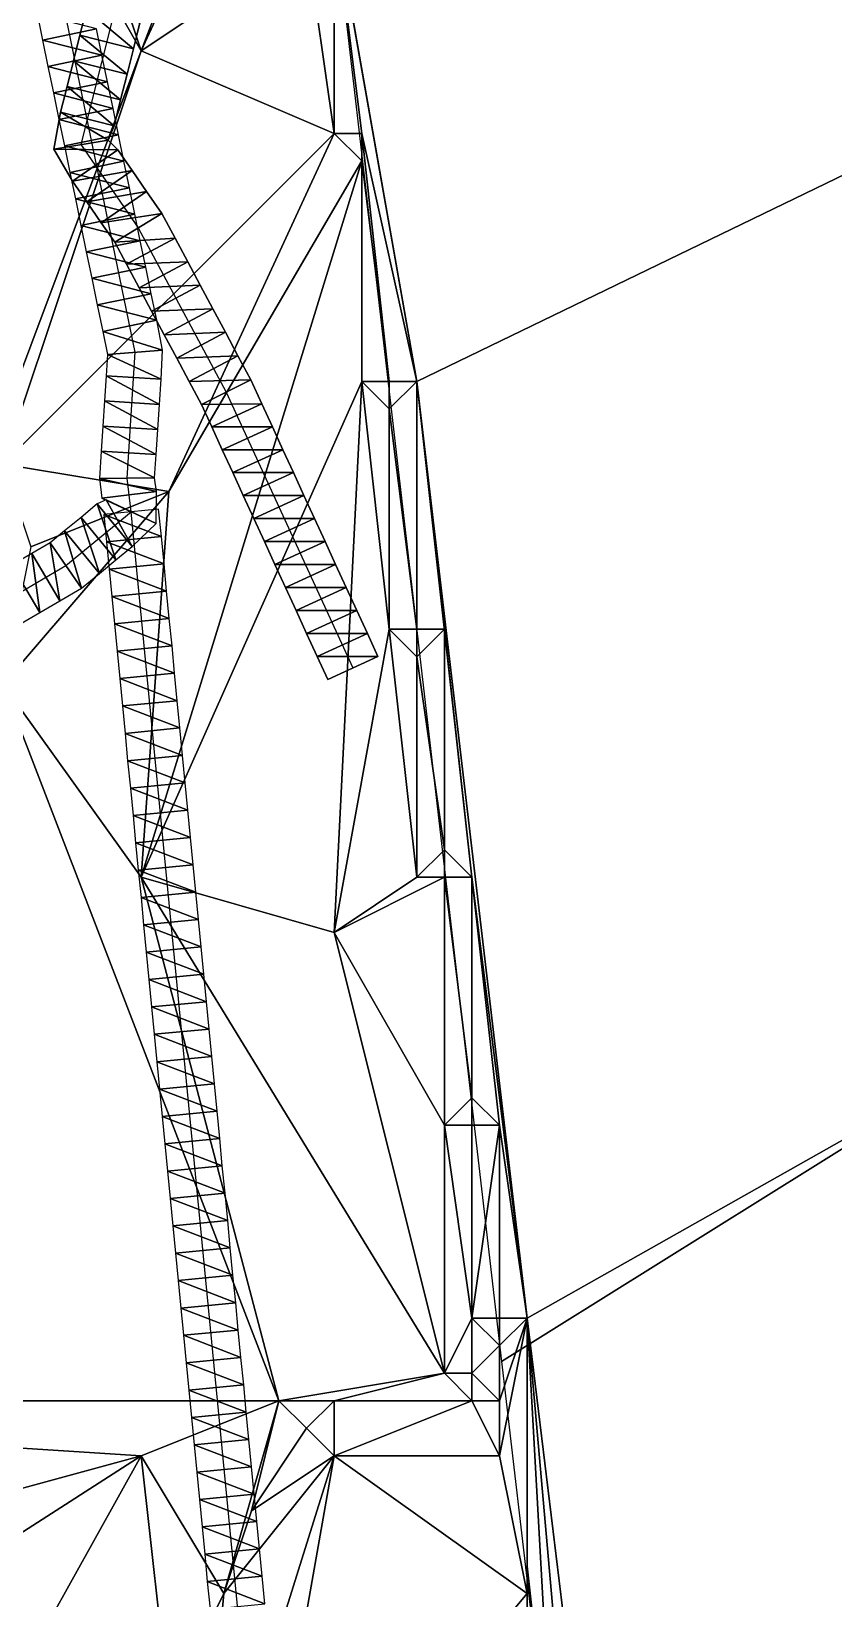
# Model space of a CAD drawing. Header units: metres. Extents: x -1103 to 901, y -902 to 905.
# Drawn here: x -640 to -581.8, y -716.4 to -602.6 of the extents above; entities that cross this region are included whole.
import ezdxf

# ---------------------------------------------------------------- set-up
doc = ezdxf.new("R2010")
doc.units = ezdxf.units.M
for name, color, linetype in [('OSM_BRIDGES', 6, 'CONTINUOUS'), ('OSM_ROAD_AXES', 2, 'CONTINUOUS'), ('OSM_ROAD_SURFACE', 9, 'CONTINUOUS'), ('OSM_TERRAIN', 3, 'CONTINUOUS'), ('OSM_WATER_OUTLINES', 4, 'CONTINUOUS'), ('OSM_WATER_SURFACE', 5, 'CONTINUOUS')]:
    doc.layers.add(name, color=color, linetype=linetype)

msp = doc.modelspace()

# ---------------------------------------------------------------- linework, layer by layer
at = {"layer": 'OSM_BRIDGES'}
for points in [[(-635.97, -601.01, 5.71), (-635.97, -601.01, 4.81), (-636.44, -602.87, 4.8)], [(-635.97, -601.01, 5.71), (-636.44, -602.87, 4.8), (-636.44, -602.87, 5.7)], [(-635.97, -601.01, 4.81), (-632.56, -603.85, 4.8), (-636.44, -602.87, 4.8)], [(-635.97, -601.01, 4.81), (-632.09, -601.98, 4.81), (-632.56, -603.85, 4.8)], [(-636.44, -602.87, 5.7), (-636.44, -602.87, 4.8), (-636.9, -604.74, 4.78)], [(-636.44, -602.87, 5.7), (-636.9, -604.74, 4.78), (-636.9, -604.74, 5.68)], [(-636.44, -602.87, 4.8), (-633.02, -605.71, 4.78), (-636.9, -604.74, 4.78)], [(-636.44, -602.87, 4.8), (-632.56, -603.85, 4.8), (-633.02, -605.71, 4.78)], [(-632.09, -601.98, 5.71), (-632.56, -603.85, 5.7), (-632.56, -603.85, 4.8)], [(-632.09, -601.98, 5.71), (-632.56, -603.85, 4.8), (-632.09, -601.98, 4.81)], [(-632.56, -603.85, 5.7), (-633.02, -605.71, 5.68), (-633.02, -605.71, 4.78)], [(-632.56, -603.85, 5.7), (-633.02, -605.71, 4.78), (-632.56, -603.85, 4.8)], [(-636.9, -604.74, 5.68), (-636.9, -604.74, 4.78), (-637.37, -606.6, 4.77)], [(-636.9, -604.74, 5.68), (-637.37, -606.6, 4.77), (-637.37, -606.6, 5.67)], [(-636.9, -604.74, 4.78), (-633.49, -607.57, 4.77), (-637.37, -606.6, 4.77)], [(-636.9, -604.74, 4.78), (-633.02, -605.71, 4.78), (-633.49, -607.57, 4.77)], [(-633.02, -605.71, 5.68), (-633.49, -607.57, 5.67), (-633.49, -607.57, 4.77)], [(-633.02, -605.71, 5.68), (-633.49, -607.57, 4.77), (-633.02, -605.71, 4.78)], [(-637.37, -606.6, 5.67), (-637.37, -606.6, 4.77), (-637.84, -608.47, 4.75)], [(-637.37, -606.6, 5.67), (-637.84, -608.47, 4.75), (-637.84, -608.47, 5.65)], [(-637.37, -606.6, 4.77), (-633.96, -609.44, 4.75), (-637.84, -608.47, 4.75)], [(-637.37, -606.6, 4.77), (-633.49, -607.57, 4.77), (-633.96, -609.44, 4.75)], [(-637.84, -608.47, 5.65), (-637.84, -608.47, 4.75), (-638.34, -611.15, 4.74)], [(-637.84, -608.47, 5.65), (-638.34, -611.15, 4.74), (-638.34, -611.15, 5.64)], [(-637.84, -608.47, 4.75), (-634.39, -610.48, 4.74), (-638.34, -611.15, 4.74)], [(-637.84, -608.47, 4.75), (-633.96, -609.44, 4.75), (-634.39, -610.48, 4.74)], [(-633.49, -607.57, 5.67), (-633.96, -609.44, 5.65), (-633.96, -609.44, 4.75)], [(-633.49, -607.57, 5.67), (-633.96, -609.44, 4.75), (-633.49, -607.57, 4.77)], [(-633.96, -609.44, 5.65), (-634.39, -610.48, 5.64), (-634.39, -610.48, 4.74)], [(-633.96, -609.44, 5.65), (-634.39, -610.48, 4.74), (-633.96, -609.44, 4.75)], [(-638.34, -611.15, 4.74), (-634.39, -610.48, 4.74), (-633.68, -611.19, 4.73)], [(-634.39, -610.48, 5.64), (-633.68, -611.19, 5.63), (-633.68, -611.19, 4.73)], [(-634.39, -610.48, 5.64), (-633.68, -611.19, 4.73), (-634.39, -610.48, 4.74)], [(-638.34, -611.15, 5.64), (-638.34, -611.15, 4.74), (-636.98, -613.46, 4.73)], [(-638.34, -611.15, 5.64), (-636.98, -613.46, 4.73), (-636.98, -613.46, 5.63)], [(-638.34, -611.15, 4.74), (-633.68, -611.19, 4.73), (-636.98, -613.46, 4.73)], [(-636.98, -613.46, 4.73), (-633.68, -611.19, 4.73), (-632.64, -612.7, 4.71)], [(-633.68, -611.19, 5.63), (-632.64, -612.7, 5.61), (-632.64, -612.7, 4.71)], [(-633.68, -611.19, 5.63), (-632.64, -612.7, 4.71), (-633.68, -611.19, 4.73)], [(-636.98, -613.46, 4.73), (-632.64, -612.7, 4.71), (-635.94, -614.97, 4.71)], [(-635.94, -614.97, 4.71), (-632.64, -612.7, 4.71), (-631.6, -614.21, 4.7)], [(-632.64, -612.7, 5.61), (-631.6, -614.21, 5.6), (-631.6, -614.21, 4.7)], [(-632.64, -612.7, 5.61), (-631.6, -614.21, 4.7), (-632.64, -612.7, 4.71)], [(-636.98, -613.46, 5.63), (-636.98, -613.46, 4.73), (-635.94, -614.97, 4.71)], [(-636.98, -613.46, 5.63), (-635.94, -614.97, 4.71), (-635.94, -614.97, 5.61)], [(-635.94, -614.97, 4.71), (-631.6, -614.21, 4.7), (-634.9, -616.48, 4.7)], [(-634.9, -616.48, 4.7), (-631.6, -614.21, 4.7), (-630.5, -615.82, 4.68)], [(-631.6, -614.21, 5.6), (-630.5, -615.82, 5.58), (-630.5, -615.82, 4.68)], [(-631.6, -614.21, 5.6), (-630.5, -615.82, 4.68), (-631.6, -614.21, 4.7)], [(-635.94, -614.97, 5.61), (-635.94, -614.97, 4.71), (-634.9, -616.48, 4.7)], [(-635.94, -614.97, 5.61), (-634.9, -616.48, 4.7), (-634.9, -616.48, 5.6)], [(-634.9, -616.48, 4.7), (-630.5, -615.82, 4.68), (-633.92, -617.89, 4.68)], [(-634.9, -616.48, 5.6), (-634.9, -616.48, 4.7), (-633.92, -617.89, 4.68)], [(-634.9, -616.48, 5.6), (-633.92, -617.89, 4.68), (-633.92, -617.89, 5.58)], [(-633.92, -617.89, 4.68), (-630.5, -615.82, 4.68), (-629.53, -617.61, 4.67)], [(-630.5, -615.82, 5.58), (-629.53, -617.61, 5.57), (-629.53, -617.61, 4.67)], [(-630.5, -615.82, 5.58), (-629.53, -617.61, 4.67), (-630.5, -615.82, 4.68)], [(-633.92, -617.89, 4.68), (-629.53, -617.61, 4.67), (-633.06, -619.5, 4.67)], [(-633.06, -619.5, 4.67), (-629.53, -617.61, 4.67), (-628.62, -619.32, 4.66)], [(-629.53, -617.61, 5.57), (-628.62, -619.32, 5.56), (-628.62, -619.32, 4.66)], [(-629.53, -617.61, 5.57), (-628.62, -619.32, 4.66), (-629.53, -617.61, 4.67)], [(-633.92, -617.89, 5.58), (-633.92, -617.89, 4.68), (-633.06, -619.5, 4.67)], [(-633.92, -617.89, 5.58), (-633.06, -619.5, 4.67), (-633.06, -619.5, 5.57)], [(-633.06, -619.5, 4.67), (-628.62, -619.32, 4.66), (-632.15, -621.2, 4.66)], [(-633.06, -619.5, 5.57), (-633.06, -619.5, 4.67), (-632.15, -621.2, 4.66)], [(-633.06, -619.5, 5.57), (-632.15, -621.2, 4.66), (-632.15, -621.2, 5.56)], [(-632.15, -621.2, 4.66), (-628.62, -619.32, 4.66), (-627.71, -621.02, 4.64)], [(-628.62, -619.32, 5.56), (-627.71, -621.02, 5.54), (-627.71, -621.02, 4.64)], [(-628.62, -619.32, 5.56), (-627.71, -621.02, 4.64), (-628.62, -619.32, 4.66)], [(-632.15, -621.2, 4.66), (-627.71, -621.02, 4.64), (-631.24, -622.91, 4.64)], [(-632.15, -621.2, 5.56), (-632.15, -621.2, 4.66), (-631.24, -622.91, 4.64)], [(-632.15, -621.2, 5.56), (-631.24, -622.91, 4.64), (-631.24, -622.91, 5.54)], [(-631.24, -622.91, 4.64), (-627.71, -621.02, 4.64), (-626.8, -622.73, 4.63)], [(-627.71, -621.02, 5.54), (-626.8, -622.73, 5.53), (-626.8, -622.73, 4.63)], [(-627.71, -621.02, 5.54), (-626.8, -622.73, 4.63), (-627.71, -621.02, 4.64)], [(-631.24, -622.91, 4.64), (-626.8, -622.73, 4.63), (-630.33, -624.61, 4.63)], [(-631.24, -622.91, 5.54), (-631.24, -622.91, 4.64), (-630.33, -624.61, 4.63)], [(-631.24, -622.91, 5.54), (-630.33, -624.61, 4.63), (-630.33, -624.61, 5.53)], [(-630.33, -624.61, 4.63), (-626.8, -622.73, 4.63), (-625.89, -624.43, 4.61)], [(-626.8, -622.73, 5.53), (-625.89, -624.43, 5.51), (-625.89, -624.43, 4.61)], [(-626.8, -622.73, 5.53), (-625.89, -624.43, 4.61), (-626.8, -622.73, 4.63)], [(-630.33, -624.61, 4.63), (-625.89, -624.43, 4.61), (-629.42, -626.32, 4.61)], [(-630.33, -624.61, 5.53), (-630.33, -624.61, 4.63), (-629.42, -626.32, 4.61)], [(-630.33, -624.61, 5.53), (-629.42, -626.32, 4.61), (-629.42, -626.32, 5.51)], [(-629.42, -626.32, 4.61), (-625.89, -624.43, 4.61), (-624.98, -626.14, 4.6)], [(-625.89, -624.43, 5.51), (-624.98, -626.14, 5.5), (-624.98, -626.14, 4.6)], [(-625.89, -624.43, 5.51), (-624.98, -626.14, 4.6), (-625.89, -624.43, 4.61)], [(-629.42, -626.32, 4.61), (-624.98, -626.14, 4.6), (-628.51, -628.02, 4.6)], [(-629.42, -626.32, 5.51), (-629.42, -626.32, 4.61), (-628.51, -628.02, 4.6)], [(-629.42, -626.32, 5.51), (-628.51, -628.02, 4.6), (-628.51, -628.02, 5.5)], [(-628.51, -628.02, 4.6), (-624.98, -626.14, 4.6), (-624.04, -627.89, 4.58)], [(-624.98, -626.14, 5.5), (-624.04, -627.89, 5.48), (-624.04, -627.89, 4.58)], [(-624.98, -626.14, 5.5), (-624.04, -627.89, 4.58), (-624.98, -626.14, 4.6)], [(-628.51, -628.02, 4.6), (-624.04, -627.89, 4.58), (-627.62, -629.67, 4.58)], [(-628.51, -628.02, 5.5), (-628.51, -628.02, 4.6), (-627.62, -629.67, 4.58)], [(-628.51, -628.02, 5.5), (-627.62, -629.67, 4.58), (-627.62, -629.67, 5.48)], [(-627.62, -629.67, 4.58), (-624.04, -627.89, 4.58), (-623.25, -629.62, 4.57)], [(-624.04, -627.89, 5.48), (-623.25, -629.62, 5.47), (-623.25, -629.62, 4.57)], [(-624.04, -627.89, 5.48), (-623.25, -629.62, 4.57), (-624.04, -627.89, 4.58)], [(-627.62, -629.67, 4.58), (-623.25, -629.62, 4.57), (-626.88, -631.29, 4.57)], [(-627.62, -629.67, 5.48), (-627.62, -629.67, 4.58), (-626.88, -631.29, 4.57)], [(-627.62, -629.67, 5.48), (-626.88, -631.29, 4.57), (-626.88, -631.29, 5.47)], [(-626.88, -631.29, 4.57), (-623.25, -629.62, 4.57), (-622.48, -631.29, 4.56)], [(-623.25, -629.62, 5.47), (-622.48, -631.29, 5.46), (-622.48, -631.29, 4.56)], [(-623.25, -629.62, 5.47), (-622.48, -631.29, 4.56), (-623.25, -629.62, 4.57)], [(-626.88, -631.29, 5.47), (-626.88, -631.29, 4.57), (-626.12, -632.96, 4.56)], [(-626.88, -631.29, 5.47), (-626.12, -632.96, 4.56), (-626.12, -632.96, 5.46)], [(-626.88, -631.29, 4.57), (-622.48, -631.29, 4.56), (-626.12, -632.96, 4.56)], [(-626.12, -632.96, 4.56), (-622.48, -631.29, 4.56), (-621.72, -632.96, 4.54)], [(-622.48, -631.29, 5.46), (-621.72, -632.96, 5.44), (-621.72, -632.96, 4.54)], [(-622.48, -631.29, 5.46), (-621.72, -632.96, 4.54), (-622.48, -631.29, 4.56)], [(-626.12, -632.96, 5.46), (-626.12, -632.96, 4.56), (-625.35, -634.62, 4.54)], [(-626.12, -632.96, 5.46), (-625.35, -634.62, 4.54), (-625.35, -634.62, 5.44)], [(-626.12, -632.96, 4.56), (-621.72, -632.96, 4.54), (-625.35, -634.62, 4.54)], [(-625.35, -634.62, 4.54), (-621.72, -632.96, 4.54), (-620.95, -634.62, 4.53)], [(-621.72, -632.96, 5.44), (-620.95, -634.62, 5.43), (-620.95, -634.62, 4.53)], [(-621.72, -632.96, 5.44), (-620.95, -634.62, 4.53), (-621.72, -632.96, 4.54)], [(-625.35, -634.62, 5.44), (-625.35, -634.62, 4.54), (-624.59, -636.29, 4.53)], [(-625.35, -634.62, 5.44), (-624.59, -636.29, 4.53), (-624.59, -636.29, 5.43)], [(-625.35, -634.62, 4.54), (-620.95, -634.62, 4.53), (-624.59, -636.29, 4.53)], [(-624.59, -636.29, 4.53), (-620.95, -634.62, 4.53), (-620.19, -636.29, 4.52)], [(-620.95, -634.62, 5.43), (-620.19, -636.29, 5.42), (-620.19, -636.29, 4.52)], [(-620.95, -634.62, 5.43), (-620.19, -636.29, 4.52), (-620.95, -634.62, 4.53)], [(-624.59, -636.29, 5.43), (-624.59, -636.29, 4.53), (-623.82, -637.96, 4.52)], [(-624.59, -636.29, 5.43), (-623.82, -637.96, 4.52), (-623.82, -637.96, 5.42)], [(-624.59, -636.29, 4.53), (-620.19, -636.29, 4.52), (-623.82, -637.96, 4.52)], [(-623.82, -637.96, 4.52), (-620.19, -636.29, 4.52), (-619.42, -637.96, 4.5)], [(-620.19, -636.29, 5.42), (-619.42, -637.96, 5.4), (-619.42, -637.96, 4.5)], [(-620.19, -636.29, 5.42), (-619.42, -637.96, 4.5), (-620.19, -636.29, 4.52)], [(-623.82, -637.96, 5.42), (-623.82, -637.96, 4.52), (-623.06, -639.63, 4.5)], [(-623.82, -637.96, 5.42), (-623.06, -639.63, 4.5), (-623.06, -639.63, 5.4)], [(-623.82, -637.96, 4.52), (-619.42, -637.96, 4.5), (-623.06, -639.63, 4.5)], [(-623.06, -639.63, 4.5), (-619.42, -637.96, 4.5), (-618.66, -639.63, 4.49)], [(-619.42, -637.96, 5.4), (-618.66, -639.63, 5.39), (-618.66, -639.63, 4.49)], [(-619.42, -637.96, 5.4), (-618.66, -639.63, 4.49), (-619.42, -637.96, 4.5)], [(-623.06, -639.63, 5.4), (-623.06, -639.63, 4.5), (-622.29, -641.29, 4.49)], [(-623.06, -639.63, 5.4), (-622.29, -641.29, 4.49), (-622.29, -641.29, 5.39)], [(-623.06, -639.63, 4.5), (-618.66, -639.63, 4.49), (-622.29, -641.29, 4.49)], [(-622.29, -641.29, 4.49), (-618.66, -639.63, 4.49), (-617.89, -641.29, 4.47)], [(-618.66, -639.63, 5.39), (-617.89, -641.29, 5.38), (-617.89, -641.29, 4.47)], [(-618.66, -639.63, 5.39), (-617.89, -641.29, 4.47), (-618.66, -639.63, 4.49)], [(-622.29, -641.29, 5.39), (-622.29, -641.29, 4.49), (-621.53, -642.96, 4.47)], [(-622.29, -641.29, 5.39), (-621.53, -642.96, 4.47), (-621.53, -642.96, 5.38)], [(-622.29, -641.29, 4.49), (-617.89, -641.29, 4.47), (-621.53, -642.96, 4.47)], [(-621.53, -642.96, 4.47), (-617.89, -641.29, 4.47), (-617.12, -642.96, 4.46)], [(-617.89, -641.29, 5.38), (-617.12, -642.96, 5.36), (-617.12, -642.96, 4.46)], [(-617.89, -641.29, 5.38), (-617.12, -642.96, 4.46), (-617.89, -641.29, 4.47)], [(-621.53, -642.96, 5.38), (-621.53, -642.96, 4.47), (-620.76, -644.63, 4.46)], [(-621.53, -642.96, 5.38), (-620.76, -644.63, 4.46), (-620.76, -644.63, 5.36)], [(-621.53, -642.96, 4.47), (-617.12, -642.96, 4.46), (-620.76, -644.63, 4.46)], [(-620.76, -644.63, 4.46), (-617.12, -642.96, 4.46), (-616.36, -644.63, 4.45)], [(-617.12, -642.96, 5.36), (-616.36, -644.63, 5.35), (-616.36, -644.63, 4.45)], [(-617.12, -642.96, 5.36), (-616.36, -644.63, 4.45), (-617.12, -642.96, 4.46)], [(-620.76, -644.63, 5.36), (-620.76, -644.63, 4.46), (-620, -646.3, 4.45)], [(-620.76, -644.63, 5.36), (-620, -646.3, 4.45), (-620, -646.3, 5.35)], [(-620.76, -644.63, 4.46), (-616.36, -644.63, 4.45), (-620, -646.3, 4.45)], [(-620, -646.3, 4.45), (-616.36, -644.63, 4.45), (-615.59, -646.3, 4.43)], [(-616.36, -644.63, 5.35), (-615.59, -646.3, 5.33), (-615.59, -646.3, 4.43)], [(-616.36, -644.63, 5.35), (-615.59, -646.3, 4.43), (-616.36, -644.63, 4.45)], [(-620, -646.3, 5.35), (-620, -646.3, 4.45), (-619.23, -647.97, 4.43)], [(-620, -646.3, 5.35), (-619.23, -647.97, 4.43), (-619.23, -647.97, 5.33)], [(-620, -646.3, 4.45), (-615.59, -646.3, 4.43), (-619.23, -647.97, 4.43)], [(-619.23, -647.97, 4.43), (-615.59, -646.3, 4.43), (-614.83, -647.97, 4.42)], [(-615.59, -646.3, 5.33), (-614.83, -647.97, 5.32), (-614.83, -647.97, 4.42)], [(-615.59, -646.3, 5.33), (-614.83, -647.97, 4.42), (-615.59, -646.3, 4.43)], [(-619.23, -647.97, 5.33), (-619.23, -647.97, 4.43), (-618.46, -649.64, 4.42)], [(-619.23, -647.97, 5.33), (-618.46, -649.64, 4.42), (-618.46, -649.64, 5.32)], [(-619.23, -647.97, 4.43), (-614.83, -647.97, 4.42), (-618.46, -649.64, 4.42)]]:
    msp.add_3dface(points, dxfattribs=at)
at = {"layer": 'OSM_ROAD_AXES'}
for points in [[(-930.7, -900, 8.24), (-871.23, -819.25, 6.84), (-825.22, -753.71, 6.62), (-819.59, -746.05, 6.45), (-813.43, -737.67, 5.88), (-802.46, -724.7, 4.83), (-791.78, -715.45, 3.84), (-780.66, -707.91, 3.88), (-759.31, -694.82, 4.02), (-747.91, -688.94, 4.32), (-736.83, -684.55, 4.76), (-723.84, -680.9, 4.92), (-692.61, -668.44, 5.49), (-676.9, -659.93, 5.07), (-664.88, -654.91, 4.74), (-652.29, -649.47, 4.42), (-643.25, -644.75, 4.38), (-637.47, -641.37, 4.64), (-632.72, -637.47, 4.95), (-633.02, -635.02, 5.24), (-632.43, -625.89, 5.57), (-645.13, -564.36, 5.85)], [(-645.13, -564.36, 5.96), (-643.77, -566.77, 5.93), (-640.1, -575.91, 5.86), (-632.63, -595.91, 5.7), (-636.37, -610.81, 5.59), (-632.21, -616.85, 5.54), (-625.83, -628.78, 5.43), (-616.65, -648.8, 5.27)], [(-588.38, -900, 0.69), (-592.92, -889.13, 0.61), (-624.05, -726.86, 1.15), (-632.72, -637.47, 4.95)]]:
    msp.add_polyline3d(points, dxfattribs=at)
at = {"layer": 'OSM_ROAD_SURFACE'}
for points in [[(-635.24, -602.41, 5.95), (-639.55, -601.29, 6.03), (-639.15, -603.22, 6.02)], [(-635.97, -601.01, 5.71), (-636.44, -602.87, 5.7), (-632.56, -603.85, 5.7)], [(-635.97, -601.01, 5.71), (-632.56, -603.85, 5.7), (-632.09, -601.98, 5.71)], [(-634.84, -604.33, 5.94), (-635.24, -602.41, 5.95), (-639.15, -603.22, 6.02)], [(-636.44, -602.87, 5.7), (-636.9, -604.74, 5.68), (-633.02, -605.71, 5.68)], [(-636.44, -602.87, 5.7), (-633.02, -605.71, 5.68), (-632.56, -603.85, 5.7)], [(-634.84, -604.33, 5.94), (-639.15, -603.22, 6.02), (-638.76, -605.14, 6.01)], [(-634.44, -606.25, 5.92), (-634.84, -604.33, 5.94), (-638.76, -605.14, 6.01)], [(-634.44, -606.25, 5.92), (-638.76, -605.14, 6.01), (-638.36, -607.06, 5.99)], [(-636.9, -604.74, 5.68), (-637.37, -606.6, 5.67), (-633.49, -607.57, 5.67)], [(-636.9, -604.74, 5.68), (-633.49, -607.57, 5.67), (-633.02, -605.71, 5.68)], [(-634.04, -608.18, 5.91), (-634.44, -606.25, 5.92), (-638.36, -607.06, 5.99)], [(-634.04, -608.18, 5.91), (-638.36, -607.06, 5.99), (-637.96, -608.99, 5.98)], [(-637.37, -606.6, 5.67), (-637.84, -608.47, 5.65), (-633.96, -609.44, 5.65)], [(-637.37, -606.6, 5.67), (-633.96, -609.44, 5.65), (-633.49, -607.57, 5.67)], [(-637.84, -608.47, 5.65), (-638.34, -611.15, 5.64), (-634.39, -610.48, 5.64)], [(-633.65, -610.1, 5.84), (-634.04, -608.18, 5.91), (-637.96, -608.99, 5.98)], [(-637.84, -608.47, 5.65), (-634.39, -610.48, 5.64), (-633.96, -609.44, 5.65)], [(-633.65, -610.1, 5.84), (-637.96, -608.99, 5.98), (-637.57, -610.91, 5.96)], [(-638.34, -611.15, 5.64), (-633.68, -611.19, 5.63), (-634.39, -610.48, 5.64)], [(-633.25, -612.02, 5.82), (-633.65, -610.1, 5.84), (-637.57, -610.91, 5.96)], [(-633.25, -612.02, 5.82), (-637.57, -610.91, 5.96), (-637.17, -612.83, 5.95)], [(-638.34, -611.15, 5.64), (-636.98, -613.46, 5.63), (-633.68, -611.19, 5.63)], [(-632.85, -613.95, 5.79), (-633.25, -612.02, 5.82), (-637.17, -612.83, 5.95)], [(-636.98, -613.46, 5.63), (-632.64, -612.7, 5.61), (-633.68, -611.19, 5.63)], [(-632.85, -613.95, 5.79), (-637.17, -612.83, 5.95), (-636.77, -614.75, 5.94)], [(-636.98, -613.46, 5.63), (-635.94, -614.97, 5.61), (-632.64, -612.7, 5.61)], [(-635.94, -614.97, 5.61), (-631.6, -614.21, 5.6), (-632.64, -612.7, 5.61)], [(-632.46, -615.87, 5.76), (-632.85, -613.95, 5.79), (-636.77, -614.75, 5.94)], [(-635.94, -614.97, 5.61), (-634.9, -616.48, 5.6), (-631.6, -614.21, 5.6)], [(-634.9, -616.48, 5.6), (-630.5, -615.82, 5.58), (-631.6, -614.21, 5.6)], [(-632.46, -615.87, 5.76), (-636.77, -614.75, 5.94), (-636.37, -616.68, 5.84)], [(-632.06, -617.79, 5.74), (-632.46, -615.87, 5.76), (-636.37, -616.68, 5.84)], [(-634.9, -616.48, 5.6), (-633.92, -617.89, 5.58), (-630.5, -615.82, 5.58)], [(-633.92, -617.89, 5.58), (-629.53, -617.61, 5.57), (-630.5, -615.82, 5.58)], [(-632.06, -617.79, 5.74), (-636.37, -616.68, 5.84), (-635.98, -618.6, 5.78)], [(-631.66, -619.72, 5.72), (-632.06, -617.79, 5.74), (-635.98, -618.6, 5.78)], [(-633.92, -617.89, 5.58), (-633.06, -619.5, 5.57), (-629.53, -617.61, 5.57)], [(-633.06, -619.5, 5.57), (-628.62, -619.32, 5.56), (-629.53, -617.61, 5.57)], [(-631.66, -619.72, 5.72), (-635.98, -618.6, 5.78), (-635.58, -620.52, 5.75)], [(-631.27, -621.64, 5.69), (-631.66, -619.72, 5.72), (-635.58, -620.52, 5.75)], [(-633.06, -619.5, 5.57), (-632.15, -621.2, 5.56), (-628.62, -619.32, 5.56)], [(-632.15, -621.2, 5.56), (-627.71, -621.02, 5.54), (-628.62, -619.32, 5.56)], [(-631.27, -621.64, 5.69), (-635.58, -620.52, 5.75), (-635.18, -622.45, 5.73)], [(-632.15, -621.2, 5.56), (-631.24, -622.91, 5.54), (-627.71, -621.02, 5.54)], [(-631.24, -622.91, 5.54), (-626.8, -622.73, 5.53), (-627.71, -621.02, 5.54)], [(-630.87, -623.56, 5.65), (-631.27, -621.64, 5.69), (-635.18, -622.45, 5.73)], [(-630.87, -623.56, 5.65), (-635.18, -622.45, 5.73), (-634.79, -624.37, 5.7)], [(-631.24, -622.91, 5.54), (-630.33, -624.61, 5.53), (-626.8, -622.73, 5.53)], [(-630.33, -624.61, 5.53), (-625.89, -624.43, 5.51), (-626.8, -622.73, 5.53)], [(-630.44, -625.74, 5.55), (-630.87, -623.56, 5.65), (-634.79, -624.37, 5.7)], [(-630.44, -625.74, 5.55), (-634.79, -624.37, 5.7), (-634.43, -626.04, 5.68)], [(-630.33, -624.61, 5.53), (-629.42, -626.32, 5.51), (-625.89, -624.43, 5.51)], [(-629.42, -626.32, 5.51), (-624.98, -626.14, 5.5), (-625.89, -624.43, 5.51)], [(-630.55, -627.84, 5.47), (-630.44, -625.74, 5.55), (-634.43, -626.04, 5.68)], [(-630.55, -627.84, 5.47), (-634.43, -626.04, 5.68), (-634.54, -627.59, 5.63)], [(-629.42, -626.32, 5.51), (-628.51, -628.02, 5.5), (-624.98, -626.14, 5.5)], [(-628.51, -628.02, 5.5), (-624.04, -627.89, 5.48), (-624.98, -626.14, 5.5)], [(-630.67, -629.67, 5.4), (-634.54, -627.59, 5.63), (-634.66, -629.41, 5.57)], [(-630.67, -629.67, 5.4), (-630.55, -627.84, 5.47), (-634.54, -627.59, 5.63)], [(-628.51, -628.02, 5.5), (-627.62, -629.67, 5.48), (-624.04, -627.89, 5.48)], [(-627.62, -629.67, 5.48), (-623.25, -629.62, 5.47), (-624.04, -627.89, 5.48)], [(-630.79, -631.5, 5.34), (-634.66, -629.41, 5.57), (-634.78, -631.24, 5.5)], [(-630.79, -631.5, 5.34), (-630.67, -629.67, 5.4), (-634.66, -629.41, 5.57)], [(-627.62, -629.67, 5.48), (-626.88, -631.29, 5.47), (-623.25, -629.62, 5.47)], [(-626.88, -631.29, 5.47), (-622.48, -631.29, 5.46), (-623.25, -629.62, 5.47)], [(-630.9, -633.32, 5.27), (-634.78, -631.24, 5.5), (-634.9, -633.07, 5.44)], [(-630.9, -633.32, 5.27), (-630.79, -631.5, 5.34), (-634.78, -631.24, 5.5)], [(-626.88, -631.29, 5.47), (-626.12, -632.96, 5.46), (-622.48, -631.29, 5.46)], [(-626.12, -632.96, 5.46), (-621.72, -632.96, 5.44), (-622.48, -631.29, 5.46)], [(-631.02, -635, 5.21), (-634.9, -633.07, 5.44), (-635.02, -635.04, 5.37)], [(-631.02, -635, 5.21), (-630.9, -633.32, 5.27), (-634.9, -633.07, 5.44)], [(-626.12, -632.96, 5.46), (-625.35, -634.62, 5.44), (-621.72, -632.96, 5.44)], [(-625.35, -634.62, 5.44), (-620.95, -634.62, 5.43), (-621.72, -632.96, 5.44)], [(-625.35, -634.62, 5.44), (-624.59, -636.29, 5.43), (-620.95, -634.62, 5.43)], [(-624.59, -636.29, 5.43), (-620.19, -636.29, 5.42), (-620.95, -634.62, 5.43)], [(-630.88, -636, 5.15), (-631.02, -635, 5.21), (-635.02, -635.04, 5.37)], [(-630.88, -636, 5.15), (-635.02, -635.04, 5.37), (-634.85, -636.49, 5.16)], [(-633.83, -640.96, 4.8), (-635.18, -636.9, 5.1), (-636.36, -637.87, 4.97)], [(-632.64, -639.99, 4.9), (-634.53, -636.61, 5.13), (-635.18, -636.9, 5.1)], [(-633.83, -640.96, 4.8), (-632.64, -639.99, 4.9), (-635.18, -636.9, 5.1)], [(-630.91, -638.32, 5.04), (-630.88, -636, 5.15), (-634.85, -636.49, 5.16)], [(-630.91, -638.32, 5.04), (-634.85, -636.49, 5.16), (-634.53, -636.61, 5.13)], [(-632.64, -639.99, 4.9), (-630.91, -638.32, 5.04), (-634.53, -636.61, 5.13)], [(-624.59, -636.29, 5.43), (-623.82, -637.96, 5.42), (-620.19, -636.29, 5.42)], [(-623.82, -637.96, 5.42), (-619.42, -637.96, 5.4), (-620.19, -636.29, 5.42)], [(-635.01, -641.94, 4.71), (-636.36, -637.87, 4.97), (-637.55, -638.85, 4.84)], [(-635.01, -641.94, 4.71), (-633.83, -640.96, 4.8), (-636.36, -637.87, 4.97)], [(-630.53, -639.26, 5.06), (-630.73, -637.27, 5.07), (-634.71, -637.66, 4.97)], [(-630.53, -639.26, 5.06), (-634.71, -637.66, 4.97), (-634.52, -639.65, 4.84)], [(-623.82, -637.96, 5.42), (-623.06, -639.63, 5.4), (-619.42, -637.96, 5.4)], [(-623.06, -639.63, 5.4), (-618.66, -639.63, 5.39), (-619.42, -637.96, 5.4)], [(-636.33, -643.01, 4.61), (-637.55, -638.85, 4.84), (-638.61, -639.73, 4.76)], [(-636.33, -643.01, 4.61), (-635.01, -641.94, 4.71), (-637.55, -638.85, 4.84)], [(-630.34, -641.25, 5.05), (-630.53, -639.26, 5.06), (-634.52, -639.65, 4.84)], [(-639.35, -644.79, 4.46), (-639.93, -640.49, 4.69), (-641.37, -641.34, 4.64)], [(-637.91, -643.94, 4.53), (-638.61, -639.73, 4.76), (-639.93, -640.49, 4.69)], [(-639.35, -644.79, 4.46), (-637.91, -643.94, 4.53), (-639.93, -640.49, 4.69)], [(-637.91, -643.94, 4.53), (-636.33, -643.01, 4.61), (-638.61, -639.73, 4.76)], [(-630.34, -641.25, 5.05), (-634.52, -639.65, 4.84), (-634.32, -641.63, 4.76)], [(-623.06, -639.63, 5.4), (-622.29, -641.29, 5.39), (-618.66, -639.63, 5.39)], [(-622.29, -641.29, 5.39), (-617.89, -641.29, 5.38), (-618.66, -639.63, 5.39)], [(-640.8, -645.63, 4.38), (-639.35, -644.79, 4.46), (-641.37, -641.34, 4.64)], [(-630.15, -643.23, 5.02), (-630.34, -641.25, 5.05), (-634.32, -641.63, 4.76)], [(-630.15, -643.23, 5.02), (-634.32, -641.63, 4.76), (-634.13, -643.62, 4.75)], [(-622.29, -641.29, 5.39), (-621.53, -642.96, 5.38), (-617.89, -641.29, 5.38)], [(-621.53, -642.96, 5.38), (-617.12, -642.96, 5.36), (-617.89, -641.29, 5.38)], [(-629.96, -645.22, 4.99), (-630.15, -643.23, 5.02), (-634.13, -643.62, 4.75)], [(-629.96, -645.22, 4.99), (-634.13, -643.62, 4.75), (-633.94, -645.61, 4.74)], [(-621.53, -642.96, 5.38), (-620.76, -644.63, 5.36), (-617.12, -642.96, 5.36)], [(-620.76, -644.63, 5.36), (-616.36, -644.63, 5.35), (-617.12, -642.96, 5.36)], [(-620.76, -644.63, 5.36), (-620, -646.3, 5.35), (-616.36, -644.63, 5.35)], [(-620, -646.3, 5.35), (-615.59, -646.3, 5.33), (-616.36, -644.63, 5.35)], [(-629.76, -647.21, 4.96), (-629.96, -645.22, 4.99), (-633.94, -645.61, 4.74)], [(-629.76, -647.21, 4.96), (-633.94, -645.61, 4.74), (-633.75, -647.59, 4.74)], [(-629.57, -649.19, 4.93), (-629.76, -647.21, 4.96), (-633.75, -647.59, 4.74)], [(-620, -646.3, 5.35), (-619.23, -647.97, 5.33), (-615.59, -646.3, 5.33)], [(-619.23, -647.97, 5.33), (-614.83, -647.97, 5.32), (-615.59, -646.3, 5.33)], [(-629.57, -649.19, 4.93), (-633.75, -647.59, 4.74), (-633.55, -649.58, 4.73)], [(-619.23, -647.97, 5.33), (-618.46, -649.64, 5.32), (-614.83, -647.97, 5.32)], [(-629.38, -651.18, 4.89), (-629.57, -649.19, 4.93), (-633.55, -649.58, 4.73)], [(-629.38, -651.18, 4.89), (-633.55, -649.58, 4.73), (-633.36, -651.56, 4.72)], [(-629.19, -653.16, 4.86), (-629.38, -651.18, 4.89), (-633.36, -651.56, 4.72)], [(-629.19, -653.16, 4.86), (-633.36, -651.56, 4.72), (-633.17, -653.55, 4.71)], [(-628.99, -655.15, 4.85), (-629.19, -653.16, 4.86), (-633.17, -653.55, 4.71)], [(-628.99, -655.15, 4.85), (-633.17, -653.55, 4.71), (-632.98, -655.54, 4.7)], [(-628.8, -657.14, 4.85), (-628.99, -655.15, 4.85), (-632.98, -655.54, 4.7)], [(-628.8, -657.14, 4.85), (-632.98, -655.54, 4.7), (-632.78, -657.52, 4.7)], [(-628.61, -659.12, 4.85), (-628.8, -657.14, 4.85), (-632.78, -657.52, 4.7)], [(-628.61, -659.12, 4.85), (-632.78, -657.52, 4.7), (-632.59, -659.51, 4.69)], [(-628.42, -661.11, 4.85), (-628.61, -659.12, 4.85), (-632.59, -659.51, 4.69)], [(-628.42, -661.11, 4.85), (-632.59, -659.51, 4.69), (-632.4, -661.5, 4.68)], [(-628.22, -663.1, 4.85), (-628.42, -661.11, 4.85), (-632.4, -661.5, 4.68)], [(-628.22, -663.1, 4.85), (-632.4, -661.5, 4.68), (-632.21, -663.48, 4.67)], [(-628.03, -665.08, 4.85), (-628.22, -663.1, 4.85), (-632.21, -663.48, 4.67)], [(-628.03, -665.08, 4.85), (-632.21, -663.48, 4.67), (-632.01, -665.47, 4.59)], [(-627.84, -667.07, 4.77), (-628.03, -665.08, 4.85), (-632.01, -665.47, 4.59)], [(-627.84, -667.07, 4.77), (-632.01, -665.47, 4.59), (-631.82, -667.46, 4.51)], [(-627.65, -669.06, 4.69), (-627.84, -667.07, 4.77), (-631.82, -667.46, 4.51)], [(-627.65, -669.06, 4.69), (-631.82, -667.46, 4.51), (-631.63, -669.44, 4.42)], [(-627.45, -671.04, 4.61), (-627.65, -669.06, 4.69), (-631.63, -669.44, 4.42)], [(-627.45, -671.04, 4.61), (-631.63, -669.44, 4.42), (-631.43, -671.43, 4.33)], [(-627.26, -673.03, 4.55), (-627.45, -671.04, 4.61), (-631.43, -671.43, 4.33)], [(-627.26, -673.03, 4.55), (-631.43, -671.43, 4.33), (-631.24, -673.41, 4.24)], [(-627.07, -675.02, 4.5), (-627.26, -673.03, 4.55), (-631.24, -673.41, 4.24)], [(-627.07, -675.02, 4.5), (-631.24, -673.41, 4.24), (-631.05, -675.4, 4.15)], [(-626.88, -677, 4.45), (-627.07, -675.02, 4.5), (-631.05, -675.4, 4.15)], [(-626.88, -677, 4.45), (-631.05, -675.4, 4.15), (-630.86, -677.39, 4.07)], [(-626.68, -678.99, 4.4), (-626.88, -677, 4.45), (-630.86, -677.39, 4.07)], [(-626.68, -678.99, 4.4), (-630.86, -677.39, 4.07), (-630.66, -679.38, 3.98)], [(-626.49, -680.98, 4.34), (-626.68, -678.99, 4.4), (-630.66, -679.38, 3.98)], [(-626.49, -680.98, 4.34), (-630.66, -679.38, 3.98), (-630.47, -681.36, 3.97)], [(-626.3, -682.96, 4.29), (-626.49, -680.98, 4.34), (-630.47, -681.36, 3.97)], [(-626.3, -682.96, 4.29), (-630.47, -681.36, 3.97), (-630.28, -683.35, 3.96)], [(-626.11, -684.95, 4.24), (-626.3, -682.96, 4.29), (-630.28, -683.35, 3.96)], [(-626.11, -684.95, 4.24), (-630.28, -683.35, 3.96), (-630.09, -685.33, 3.95)], [(-625.91, -686.93, 4.19), (-626.11, -684.95, 4.24), (-630.09, -685.33, 3.95)], [(-625.91, -686.93, 4.19), (-630.09, -685.33, 3.95), (-629.89, -687.32, 3.94)], [(-625.72, -688.92, 4.11), (-625.91, -686.93, 4.19), (-629.89, -687.32, 3.94)], [(-625.72, -688.92, 4.11), (-629.89, -687.32, 3.94), (-629.7, -689.31, 3.94)], [(-625.53, -690.91, 4.02), (-625.72, -688.92, 4.11), (-629.7, -689.31, 3.94)], [(-625.53, -690.91, 4.02), (-629.7, -689.31, 3.94), (-629.51, -691.29, 3.93)], [(-625.34, -692.89, 3.93), (-625.53, -690.91, 4.02), (-629.51, -691.29, 3.93)], [(-625.34, -692.89, 3.93), (-629.51, -691.29, 3.93), (-629.32, -693.28, 3.92)], [(-625.14, -694.88, 3.9), (-625.34, -692.89, 3.93), (-629.32, -693.28, 3.92)], [(-625.14, -694.88, 3.9), (-629.32, -693.28, 3.92), (-629.12, -695.27, 3.92)], [(-624.95, -696.87, 3.9), (-625.14, -694.88, 3.9), (-629.12, -695.27, 3.92)], [(-624.95, -696.87, 3.9), (-629.12, -695.27, 3.92), (-628.93, -697.25, 3.91)], [(-624.76, -698.85, 3.89), (-624.95, -696.87, 3.9), (-628.93, -697.25, 3.91)], [(-624.76, -698.85, 3.89), (-628.93, -697.25, 3.91), (-628.74, -699.24, 3.9)], [(-624.56, -700.84, 3.88), (-624.76, -698.85, 3.89), (-628.74, -699.24, 3.9)], [(-624.56, -700.84, 3.88), (-628.74, -699.24, 3.9), (-628.55, -701.23, 3.89)], [(-624.37, -702.83, 3.86), (-624.56, -700.84, 3.88), (-628.55, -701.23, 3.89)], [(-624.37, -702.83, 3.86), (-628.55, -701.23, 3.89), (-628.35, -703.21, 3.87)], [(-624.18, -704.81, 3.58), (-624.37, -702.83, 3.86), (-628.35, -703.21, 3.87)], [(-624.18, -704.81, 3.58), (-628.35, -703.21, 3.87), (-628.16, -705.2, 3.75)], [(-623.99, -706.8, 3.29), (-624.18, -704.81, 3.58), (-628.16, -705.2, 3.75)], [(-623.99, -706.8, 3.29), (-628.16, -705.2, 3.75), (-627.97, -707.18, 3.45)], [(-623.79, -708.78, 2.97), (-623.99, -706.8, 3.29), (-627.97, -707.18, 3.45)], [(-623.79, -708.78, 2.97), (-627.97, -707.18, 3.45), (-627.77, -709.17, 3.15)], [(-623.6, -710.77, 2.45), (-623.79, -708.78, 2.97), (-627.77, -709.17, 3.15)], [(-623.6, -710.77, 2.45), (-627.77, -709.17, 3.15), (-627.58, -711.16, 2.85)], [(-623.41, -712.76, 1.89), (-623.6, -710.77, 2.45), (-627.58, -711.16, 2.85)], [(-623.41, -712.76, 1.89), (-627.58, -711.16, 2.85), (-627.39, -713.14, 2.56)], [(-623.22, -714.74, 1.74), (-623.41, -712.76, 1.89), (-627.39, -713.14, 2.56)], [(-623.22, -714.74, 1.74), (-627.39, -713.14, 2.56), (-627.2, -715.13, 2.33)], [(-623.02, -716.73, 1.59), (-623.22, -714.74, 1.74), (-627.2, -715.13, 2.33)], [(-623.02, -716.73, 1.59), (-627.2, -715.13, 2.33), (-627, -717.12, 2.13)]]:
    msp.add_3dface(points, dxfattribs=at)
at = {"layer": 'OSM_TERRAIN'}
for points in [[(-612, -628), (284, -194), (-618, -594)], [(-604, -696), (284, -194), (-612, -628)], [(-604, -696), (-594, -778), (284, -194)], [(-594, -778), (-580, -894), (284, -194)], [(-644, -636, 5.95), (-632, -604, 5.84), (-648, -576, 6.22)], [(-632, -604, 5.84), (-638, -586, 5.82), (-648, -576, 6.22)], [(-632, -604, 5.84), (-622, -578, 4.23), (-638, -586, 5.82)], [(-632, -604, 5.84), (-620, -596, 5.08), (-620, -578, 4.13)], [(-622, -578, 4.23), (-632, -604, 5.84), (-620, -578, 4.13)], [(-612, -628), (-618, -594), (-616, -610)], [(-618, -610, 5.62), (-616, -610), (-618, -594)], [(-618, -610, 5.62), (-618, -594), (-618, -596, 4.97)], [(-618, -610, 5.62), (-620, -596, 5.08), (-632, -604, 5.84)], [(-618, -610, 5.62), (-618, -596, 4.97), (-620, -596, 5.08)], [(-644, -636, 5.95), (-642, -634, 5.63), (-632, -604, 5.84)], [(-642, -634, 5.63), (-618, -610, 5.62), (-632, -604, 5.84)], [(-642, -634, 5.63), (-630, -636, 5.08), (-618, -610, 5.62)], [(-616, -612, 5.51), (-618, -610, 5.62), (-630, -636, 5.08)], [(-616, -612, 5.51), (-616, -610), (-618, -610, 5.62)], [(-616, -612, 5.51), (-614, -628), (-616, -610)], [(-614, -628), (-612, -628), (-616, -610)], [(-632, -664, 4.63), (-616, -628, 5.48), (-616, -612, 5.51)], [(-632, -664, 4.63), (-616, -612, 5.51), (-630, -636, 5.08)], [(-616, -628, 5.48), (-614, -628), (-616, -612, 5.51)], [(-632, -664, 4.63), (-618, -668, 5.22), (-616, -628, 5.48)], [(-618, -668, 5.22), (-614, -646, 5.65), (-616, -628, 5.48)], [(-614, -646, 5.65), (-614, -630, 5.64), (-616, -628, 5.48)], [(-614, -630, 5.64), (-614, -628), (-616, -628, 5.48)], [(-612, -646), (-612, -628), (-614, -630, 5.64)], [(-614, -630, 5.64), (-612, -628), (-614, -628)], [(-608, -664), (-604, -696), (-612, -628)], [(-608, -664), (-612, -628), (-610, -646)], [(-612, -646), (-610, -646), (-612, -628)], [(-614, -646, 5.65), (-612, -646), (-614, -630, 5.64)], [(-640, -640, 4.67), (-630, -636, 5.08), (-642, -634, 5.63)], [(-632, -664, 4.63), (-630, -636, 5.08), (-642, -650, 4.06)], [(-642, -650, 4.06), (-630, -636, 5.08), (-640, -640, 4.67)], [(-618, -668, 5.22), (-612, -664, 5.76), (-614, -646, 5.65)], [(-614, -646, 5.65), (-612, -664, 5.76), (-612, -648, 5.77)], [(-612, -648, 5.77), (-612, -646), (-614, -646, 5.65)], [(-612, -648, 5.77), (-610, -662), (-610, -646)], [(-612, -648, 5.77), (-610, -646), (-612, -646)], [(-610, -662), (-608, -664), (-610, -646)], [(-612, -664, 5.76), (-610, -662), (-612, -648, 5.77)], [(-622, -702, 3.82), (-642, -650, 4.06), (-694, -702, 4.06)], [(-622, -702, 3.82), (-632, -664, 4.63), (-642, -650, 4.06)], [(-612, -664, 5.76), (-610, -664, 5.86), (-610, -662)], [(-610, -664, 5.86), (-608, -664), (-610, -662)], [(-622, -702, 3.82), (-610, -700, 4.19), (-632, -664, 4.63)], [(-632, -664, 4.63), (-610, -700, 4.19), (-618, -668, 5.22)], [(-618, -668, 5.22), (-610, -682, 5.04), (-610, -664, 5.86)], [(-618, -668, 5.22), (-610, -664, 5.86), (-612, -664, 5.76)], [(-610, -682, 5.04), (-608, -680), (-610, -664, 5.86)], [(-610, -664, 5.86), (-608, -680), (-608, -664)], [(-608, -680), (-606, -682), (-608, -664)], [(-606, -682), (-604, -696), (-608, -664)], [(-610, -700, 4.19), (-610, -682, 5.04), (-618, -668, 5.22)], [(-610, -682, 5.04), (-608, -682, 4.61), (-608, -680)], [(-608, -682, 4.61), (-606, -682), (-608, -680)], [(-610, -700, 4.19), (-608, -696, 3.97), (-610, -682, 5.04)], [(-608, -696, 3.97), (-608, -682, 4.61), (-610, -682, 5.04)], [(-608, -696, 3.97), (-606, -696), (-606, -682)], [(-608, -696, 3.97), (-606, -682), (-608, -682, 4.61)], [(-606, -696), (-604, -696), (-606, -682)], [(-608, -700, 3.79), (-608, -696, 3.97), (-610, -700, 4.19)], [(-608, -700, 3.79), (-606, -698, 2.55), (-608, -696, 3.97)], [(-606, -698, 2.55), (-606, -696), (-608, -696, 3.97)], [(-604, -716, 0.96), (-604, -696), (-606, -706, 1.1)], [(-606, -706, 1.1), (-604, -696), (-606, -702, 2.16)], [(-606, -702, 2.16), (-604, -696), (-606, -698, 2.55)], [(-606, -698, 2.55), (-604, -696), (-606, -696)], [(-598, -764), (-594, -778), (-604, -696)], [(-598, -764), (-604, -696), (-602, -732)], [(-602, -732), (-604, -696), (-604, -714)], [(-604, -716, 0.96), (-604, -714), (-604, -696)], [(-608, -700, 3.79), (-606, -702, 2.16), (-606, -698, 2.55)], [(-622, -702, 3.82), (-618, -702, 3.48), (-610, -700, 4.19)], [(-618, -702, 3.48), (-608, -702, 3.16), (-610, -700, 4.19)], [(-608, -702, 3.16), (-608, -700, 3.79), (-610, -700, 4.19)], [(-608, -702, 3.16), (-606, -702, 2.16), (-608, -700, 3.79)], [(-694, -702, 4.06), (-698, -724, 3.02), (-632, -706, 3.79)], [(-632, -706, 3.79), (-622, -702, 3.82), (-694, -702, 4.06)], [(-632, -706, 3.79), (-626, -716, 2.02), (-622, -702, 3.82)], [(-626, -716, 2.02), (-624, -710, 2.74), (-622, -702, 3.82)], [(-624, -710, 2.74), (-620, -704, 2.92), (-622, -702, 3.82)], [(-620, -704, 2.92), (-618, -702, 3.48), (-622, -702, 3.82)], [(-618, -706, 1.48), (-618, -702, 3.48), (-620, -704, 2.92)], [(-618, -706, 1.48), (-608, -702, 3.16), (-618, -702, 3.48)], [(-618, -706, 1.48), (-606, -706, 1.1), (-608, -702, 3.16)], [(-608, -702, 3.16), (-606, -706, 1.1), (-606, -702, 2.16)], [(-624, -710, 2.74), (-618, -706, 1.48), (-620, -704, 2.92)], [(-698, -724, 3.02), (-660, -724, 3), (-632, -706, 3.79)], [(-660, -724, 3), (-642, -724, 2.1), (-632, -706, 3.79)], [(-642, -724, 2.1), (-630, -724, 1.96), (-632, -706, 3.79)], [(-630, -724, 1.96), (-626, -716, 2.02), (-632, -706, 3.79)], [(-628, -738, 0.93), (-624, -740, 1.14), (-618, -706, 1.48)], [(-618, -706, 1.48), (-626, -716, 2.02), (-628, -738, 0.93)], [(-626, -716, 2.02), (-618, -706, 1.48), (-624, -710, 2.74)], [(-624, -740, 1.14), (-604, -716, 0.96), (-618, -706, 1.48)], [(-604, -716, 0.96), (-606, -706, 1.1), (-618, -706, 1.48)], [(-604, -732, 0.8), (-602, -732), (-604, -714)], [(-604, -732, 0.8), (-604, -714), (-604, -716, 0.96)], [(-630, -724, 1.96), (-628, -738, 0.93), (-626, -716, 2.02)], [(-624, -740, 1.14), (-604, -732, 0.8), (-604, -716, 0.96)]]:
    msp.add_3dface(points, dxfattribs=at)
at = {"layer": 'OSM_WATER_OUTLINES'}
msp.add_polyline3d([(-541.97, -191.01, 1), (-595.5, -279.1, 1), (-600.1, -286.66, 1), (-645.41, -361.21, 1), (-630.03, -494.95, 1), (-626.57, -520.15, 1), (-605.85, -699.14, 1), (-601.5, -736.6, 1), (-581.53, -893.84, 1), (-573.74, -900, 1), (428.28, -900, 1)], dxfattribs=at)
at = {"layer": 'OSM_WATER_SURFACE'}
for points in [[(476.48, -23.24, 1), (-626.57, -520.15, 1), (-605.85, -699.14, 1)], [(476.48, -23.24, 1), (-605.85, -699.14, 1), (-601.5, -736.6, 1)], [(476.48, -23.24, 1), (-601.5, -736.6, 1), (-581.53, -893.84, 1)]]:
    msp.add_3dface(points, dxfattribs=at)

doc.saveas('drawing.dxf')
